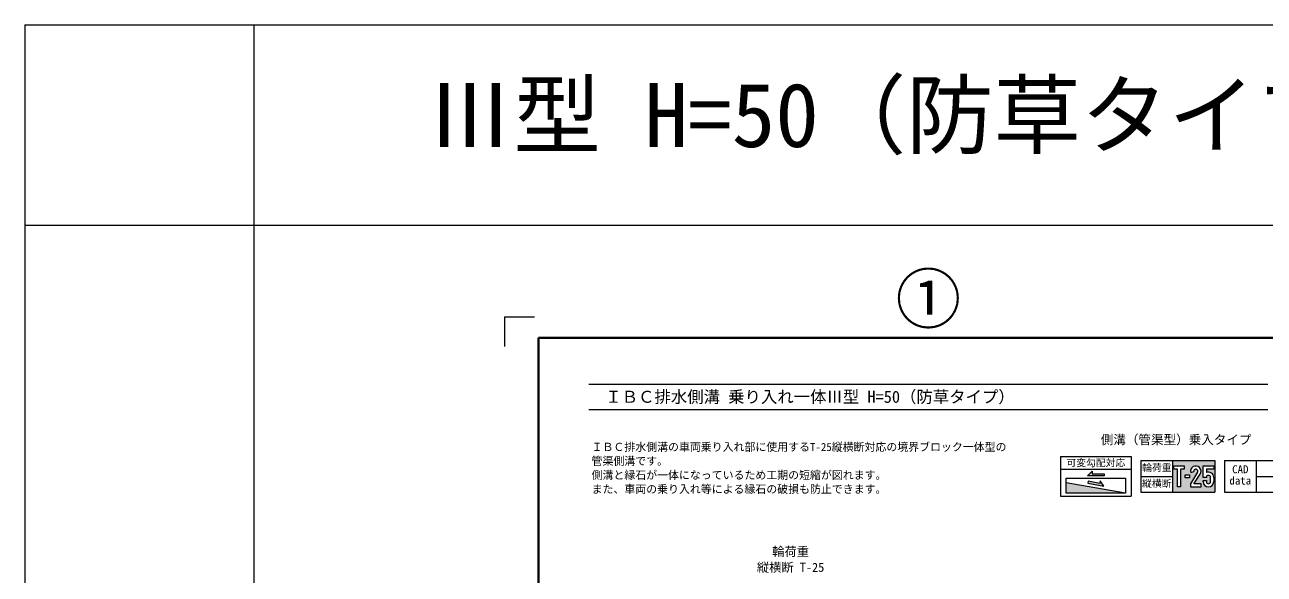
# Model space of a CAD drawing. Units: millimetres, scale not verified. Extents: x 14445 to 39803, y 612 to 10010.
# Drawn here: x 14445 to 21794, y 6753 to 10010 of the extents above; entities that cross this region are included whole.
import ezdxf
from ezdxf.enums import TextEntityAlignment as Align

# ---------------------------------------------------------------- set-up
doc = ezdxf.new("R2010")
doc.units = ezdxf.units.MM
doc.header["$LTSCALE"] = 25
doc.linetypes.add('USER5', pattern=[12.8, 11, -0.6, 0.6, -0.6])
for name, color, linetype, lineweight in [('0_2', 7, 'Continuous', 20), ('Defpoints_3', 7, 'Continuous', 13), ('ハッチング', 7, 'Continuous', 5), ('図枠', 7, 'Continuous', 5), ('枠', 1, 'Continuous', 20), ('補助線', 8, 'USER5', 9)]:
    doc.layers.add(name, color=color, linetype=linetype, lineweight=lineweight)
doc.layers.add('文字', color=7, linetype='Continuous')
doc.styles.add('ＭＳ ゴシック', font='')
doc.styles.get('ＭＳ ゴシック').set_extended_font_data('MS Gothic')

msp = doc.modelspace()

# ---------------------------------------------------------------- hatches: boundary and pattern name
at = {"layer": 'ハッチング'}
h = msp.add_hatch(color=256, dxfattribs=at)
h.paths.add_polyline_path([(21501.08, 7239.41), (21501.08, 7426.91), (21251.08, 7426.91), (21251.08, 7239.41)])
h.paths.add_polyline_path([(21297.96, 7270.66), (21279.21, 7270.66), (21279.21, 7376.91), (21257.33, 7376.91), (21257.33, 7395.66), (21319.83, 7395.66), (21319.83, 7376.91), (21297.96, 7376.91)], flags=16)
h.paths.add_polyline_path([(21357.33, 7289.41), (21399.01, 7357.51, 0.53298), (21390.48, 7376.09, 0.53298), (21376.51, 7361.17), (21358.4, 7356.32, -0.5398), (21393.49, 7394.59, -0.5398), (21414.65, 7347.17), (21376.45, 7289.41), (21419.83, 7289.41), (21419.83, 7270.66), (21357.33, 7270.66)], flags=16)
h.paths.add_polyline_path([(21326.08, 7323.78), (21326.08, 7342.53), (21351.08, 7342.53), (21351.08, 7323.78)], flags=16)
h.paths.add_polyline_path([(21432.33, 7301.91), (21432.33, 7308.16), (21451.08, 7308.16), (21451.08, 7301.91, 1), (21476.08, 7301.91), (21476.08, 7326.91, 0.41421), (21463.58, 7339.41, 0.41421), (21451.08, 7326.91), (21432.33, 7326.91), (21432.33, 7395.66), (21494.83, 7395.66), (21494.83, 7376.91), (21451.08, 7376.91), (21451.08, 7355.55, -0.54057), (21494.83, 7326.91), (21494.83, 7301.91, -1)], flags=16)
for color, points in [(256, [(20774.58, 7348.82), (20774.58, 7364.19), (20747.22, 7336.83), (20844.82, 7336.83), (20844.82, 7348.82)]), (256, [(20774.58, 7348.82), (20774.58, 7364.19), (20747.22, 7336.83), (20844.82, 7336.83), (20844.82, 7348.82)]), (251, [(20972.54, 7233.03), (20619.5, 7294.75), (20619.5, 7233.03)]), (256, [(20819.2, 7291.92), (20750.02, 7304.01), (20747.95, 7292.2), (20844.09, 7275.39), (20821.85, 7307.05)]), (256, [(20750.02, 7304.01), (20747.95, 7292.2), (20844.09, 7275.39), (20821.85, 7307.05), (20819.2, 7291.92)])]:
    msp.add_hatch(color=color, dxfattribs=at).paths.add_polyline_path(points)

# ---------------------------------------------------------------- linework, layer by layer
at = {"layer": '0_2'}
for p, q in [((20586.24, 7451.28), (20586.24, 7215.03)), ((20586.24, 7451.28), (21005.8, 7451.28)), ((21005.8, 7451.28), (21005.8, 7215.03)), ((21063.58, 7426.91), (21063.58, 7239.41)), ((21063.58, 7426.91), (21501.08, 7426.91)), ((21251.08, 7426.91), (21251.08, 7239.41)), ((21501.08, 7426.91), (21501.08, 7239.41)), ((21558.87, 7426.91), (21558.87, 7239.41)), ((21558.87, 7426.91), (21996.37, 7426.91)), ((21746.37, 7426.91), (21746.37, 7239.41)), ((20586.24, 7375.24), (21005.8, 7375.24)), ((20747.22, 7336.83), (20774.58, 7364.19)), ((20774.58, 7364.19), (20774.58, 7348.82)), ((20972.54, 7233.03), (20619.5, 7294.75)), ((20844.82, 7336.83), (20747.22, 7336.83)), ((20750.02, 7304.01), (20747.95, 7292.2)), ((20747.95, 7292.2), (20844.09, 7275.39)), ((20819.2, 7291.92), (20750.02, 7304.01)), ((20774.58, 7348.82), (20844.82, 7348.82)), ((20821.85, 7307.05), (20819.2, 7291.92)), ((20844.09, 7275.39), (20821.85, 7307.05)), ((20844.82, 7348.82), (20844.82, 7336.83)), ((21063.58, 7333.16), (21251.08, 7333.16)), ((21746.37, 7333.16), (21996.37, 7333.16)), ((20586.24, 7215.03), (21005.8, 7215.03)), ((21063.58, 7239.41), (21501.08, 7239.41)), ((21558.87, 7239.41), (21996.37, 7239.41))]:
    msp.add_line(p, q, dxfattribs=at)
msp.add_lwpolyline([(20619.5, 7322.64), (20972.54, 7322.64), (20972.54, 7233.03), (20619.5, 7233.03)], close=True, dxfattribs=at)
at = {"layer": 'Defpoints_3'}
for q in [(17466.81, 8280.04), (17290.03, 8103.27), (17466.81, 8280.04), (17290.03, 8103.27)]:
    msp.add_line((17290.03, 8280.04), q, dxfattribs=at)
at = {"layer": 'ハッチング'}
for p, q in [((21358.4, 7356.32), (21376.51, 7361.17)), ((21451.08, 7308.16), (21451.08, 7301.91)), ((21476.08, 7301.91), (21476.08, 7326.91)), ((21494.83, 7326.91), (21494.83, 7301.91))]:
    msp.add_line(p, q, dxfattribs=at)
for points in [[(21279.21, 7270.66), (21279.21, 7376.91), (21257.33, 7376.91), (21257.33, 7395.66), (21319.83, 7395.66), (21319.83, 7376.91), (21297.96, 7376.91), (21297.96, 7270.66)], [(21326.08, 7342.53), (21351.08, 7342.53), (21351.08, 7323.78), (21326.08, 7323.78)]]:
    msp.add_lwpolyline(points, close=True, dxfattribs=at)
for points in [[(21399.01, 7357.51), (21357.33, 7289.41), (21357.33, 7270.66), (21419.83, 7270.66), (21419.83, 7289.41), (21376.45, 7289.41), (21414.65, 7347.17)], [(21451.08, 7326.91), (21432.33, 7326.91), (21432.33, 7395.66), (21494.83, 7395.66), (21494.83, 7376.91), (21451.08, 7376.91), (21451.08, 7355.55)], [(21432.33, 7301.91), (21432.33, 7308.16), (21451.08, 7308.16)]]:
    msp.add_lwpolyline(points, dxfattribs=at)
for centre, radius, start, end in [((21388.51, 7363.94), 31.06, 327.32155, 194.20268), ((21388.51, 7363.94), 12.31, 328.53575, 192.98848), ((21463.58, 7326.91), 31.25, 0, 113.57818), ((21463.58, 7301.91), 31.25, 180, 0), ((21463.58, 7326.91), 12.5, 0, 180), ((21463.58, 7301.91), 12.5, 180, 0)]:
    msp.add_arc(centre, radius, start, end, dxfattribs=at)
at = {"layer": '図枠', "lineweight": 40}
for p in [(22115.03, 8155.04), (17490.03, 1280.04)]:
    msp.add_line(p, (17490.03, 8155.04), dxfattribs=at)
at = {"layer": '図枠', "lineweight": 13}
for p, q in [((17790.03, 7880.04), (21815.03, 7880.04)), ((17790.03, 7730.04), (21815.03, 7730.04))]:
    msp.add_line(p, q, dxfattribs=at)
at = {"layer": '枠'}
for p, q in [((14444.57, 10010.48), (14444.57, 611.83)), ((14444.57, 10010.48), (39802.53, 10010.48)), ((15802.53, 10010.48), (15802.53, 611.83)), ((14444.57, 8823.26), (23802.53, 8823.26))]:
    msp.add_line(p, q, dxfattribs=at)

# ---------------------------------------------------------------- texts
at = {"layer": '0_2', "style": 'ＭＳ ゴシック'}
msp.add_text('Ⅲ型 H=50（防草タイプ）', height=379.8, dxfattribs=at).set_placement((19802.53, 9171.85), align=Align.BOTTOM_CENTER)
msp.add_text('側溝（管渠型）乗入タイプ', height=54.59, dxfattribs=at).set_placement((20825.15, 7507.63), align=Align.BOTTOM_LEFT)
msp.add_text('可変勾配対応', height=41.54, dxfattribs=at).set_placement((20796.02, 7413.26), align=Align.MIDDLE_CENTER)
at = {"layer": 'ハッチング', "style": 'ＭＳ ゴシック'}
for s, p in [('輪荷重', (21157.33, 7384.67)), ('縦横断', (21157.33, 7290.92))]:
    msp.add_text(s, height=41.54, dxfattribs=at).set_placement(p, align=Align.MIDDLE_CENTER)
for s, p in [('CAD', (21604.05, 7398.86)), ('data', (21587.87, 7332.2))]:
    msp.add_text(s, height=47.47, dxfattribs=at).set_placement(p, align=Align.TOP_LEFT)
at = {"layer": '図枠', "style": 'ＭＳ ゴシック'}
msp.add_text('\u3000ＩＢＣ排水側溝 乗り入れ一体Ⅲ型 H=50（防草タイプ）', height=71.21, dxfattribs=at).set_placement((17790.03, 7805.04), align=Align.MIDDLE_LEFT)
for s, p in [('ＩＢＣ排水側溝の車両乗り入れ部に使用するT-25縦横断対応の境界ブロック一体型の', (17805.69, 7531.17)), ('管渠側溝です。', (17805.69, 7447.84)), ('側溝と縁石が一体になっているため工期の短縮が図れます。', (17805.69, 7364.5)), ('また、車両の乗り入れ等による縁石の破損も防止できます。', (17805.69, 7281.17))]:
    msp.add_text(s, height=47.47, dxfattribs=at).set_placement(p, align=Align.TOP_LEFT)
at = {"layer": '文字', "style": 'ＭＳ ゴシック'}
for s, p in [('輪荷重', (18876.6, 6914.46)), ('縦横断 T-25', (18785.55, 6820.71))]:
    msp.add_text(s, height=53.4, dxfattribs=at).set_placement(p, align=Align.TOP_LEFT)
at = {"layer": '補助線', "color": 1, "style": 'ＭＳ ゴシック'}
msp.add_text('①', height=284.8, dxfattribs=at).set_placement((19802.53, 8157.44), align=Align.BOTTOM_CENTER)

doc.saveas('drawing.dxf')
